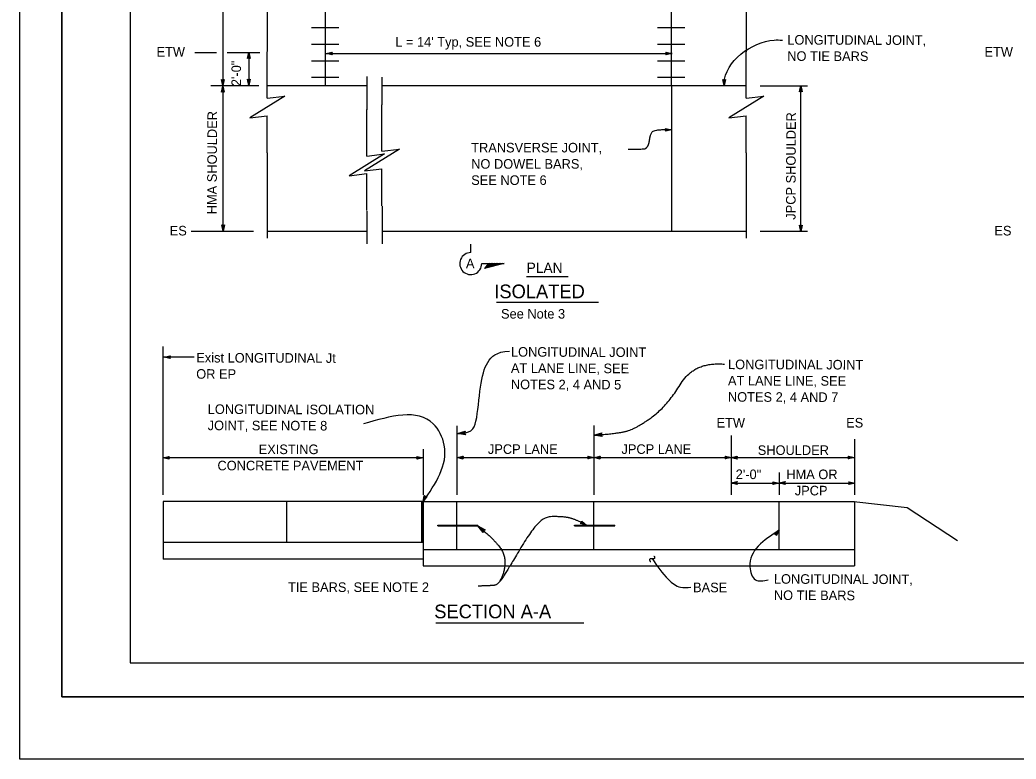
# Model space of a CAD drawing. Extents: x -894 to 866, y -476 to 714.
# Drawn here: x -894 to -166, y -476 to 63 of the extents above; entities that cross this region are included whole.
import ezdxf

# ---------------------------------------------------------------- set-up
doc = ezdxf.new("R2010")
doc.units = 0
for name, color, linetype in [('10 Sheet Format', 7, 'Continuous'), ('22 Misc Cnst Det', 7, 'Continuous'), ('56 Stage 3 Anno', 7, 'Continuous'), ('57 Undefined', 7, 'Continuous'), ('60 Nongeo Data', 7, 'Continuous')]:
    doc.layers.add(name, color=color, linetype=linetype)

msp = doc.modelspace()

# ---------------------------------------------------------------- linework, layer by layer
at = {"layer": '10 Sheet Format'}
for p, q in [((-863.43, 668.96), (-863.43, -431.04)), ((-813.45, 643.96), (-813.45, -406.04)), ((-813.45, -406.04), (811.55, -406.04)), ((-863.43, -431.04), (836.57, -431.04))]:
    msp.add_line(p, q, dxfattribs=at)
for points in [[(-894.04, 713.55), (865.96, 713.55), (865.96, -476.45), (-894.04, -476.45)], [(-863.43, 668.96), (836.59, 668.96), (836.59, -431.03), (-863.43, -431.03)]]:
    msp.add_lwpolyline(points, close=True, dxfattribs=at)
at = {"layer": '22 Misc Cnst Det'}
for p, q in [((-564.64, -106.52), (-564.64, -100.41)), ((-556.61, -114.56), (-540.33, -114.56)), ((-540.33, -114.56), (-554.54, -118.18)), ((-551.6, -114.56), (-554.54, -118.18)), ((-541.5, -114.56), (-554.23, -117.81)), ((-542.66, -114.56), (-553.93, -117.43)), ((-543.83, -114.56), (-553.63, -117.05)), ((-545, -114.56), (-553.32, -116.68)), ((-546.17, -114.56), (-553.02, -116.3)), ((-547.34, -114.56), (-552.71, -115.93)), ((-548.51, -114.56), (-552.41, -115.55)), ((-549.68, -114.56), (-552.1, -115.18)), ((-550.84, -114.56), (-551.8, -114.8))]:
    msp.add_line(p, q, dxfattribs=at)
msp.add_arc((-564.64, -114.56), 8.04, 89.99947, 359.99996, dxfattribs=at)
at = {"layer": '56 Stage 3 Anno'}
for p, q in [((-713.32, 154.86), (-713.32, 40.42)), ((-363.33, 154.86), (-363.33, 40.01)), ((-727.75, 35.13), (-726.75, 39.63)), ((-727.49, 35.29), (-726.75, 38.6)), ((-727.22, 35.47), (-726.75, 37.56)), ((-726.96, 35.6), (-726.75, 36.52)), ((-726.75, 39.63), (-726.75, 39.63)), ((-726.75, 39.63), (-725.75, 35.13)), ((-726.75, 38.59), (-726.02, 35.31)), ((-726.75, 37.56), (-726.28, 35.44)), ((-726.75, 36.52), (-726.55, 35.62)), ((-670.42, 38.84), (-665.92, 39.84)), ((-665.92, 37.84), (-670.42, 38.84)), ((-670.42, 38.84), (-670.42, 38.84)), ((-666.08, 38.1), (-669.38, 38.84)), ((-669.37, 38.84), (-666.09, 39.57)), ((-668.34, 38.84), (-666.22, 39.31)), ((-666.25, 38.37), (-668.34, 38.84)), ((-667.31, 38.84), (-666.4, 39.04)), ((-666.39, 38.63), (-667.31, 38.84)), ((-665.92, 39.84), (-666.52, 38.84)), ((-666.52, 38.84), (-665.92, 37.84)), ((-665.92, 39.84), (-665.92, 39.84)), ((-665.92, 37.84), (-665.92, 37.84)), ((-421.52, 38.83), (-422.12, 39.83)), ((-422.12, 39.83), (-422.12, 39.83)), ((-422.12, 39.83), (-417.62, 38.83)), ((-417.62, 38.83), (-422.12, 37.83)), ((-422.12, 37.83), (-421.52, 38.83)), ((-422.12, 37.83), (-422.12, 37.83)), ((-421.96, 39.57), (-418.66, 38.83)), ((-418.66, 38.83), (-421.94, 38.1)), ((-419.69, 38.83), (-421.81, 38.36)), ((-421.78, 39.3), (-419.69, 38.83)), ((-421.65, 39.04), (-420.73, 38.83)), ((-420.73, 38.83), (-421.64, 38.63)), ((-417.62, 38.83), (-417.62, 38.83)), ((-726.75, 35.73), (-727.75, 35.13)), ((-727.75, 35.13), (-727.75, 35.13)), ((-725.75, 35.13), (-726.75, 35.73)), ((-725.75, 35.13), (-725.75, 35.13)), ((-640.69, 22.08), (-640.69, -2.17)), ((-746.84, 10.58), (-745.84, 15.08)), ((-745.83, 15.43), (-746.83, 19.93)), ((-746.83, 19.93), (-746.83, 19.93)), ((-746.83, 19.93), (-745.83, 19.33)), ((-745.83, 16.48), (-746.56, 19.76)), ((-745.83, 17.51), (-746.3, 19.62)), ((-745.83, 18.54), (-746.03, 19.45)), ((-745.84, 15.08), (-745.84, 15.08)), ((-745.84, 15.08), (-744.84, 10.58)), ((-745.83, 19.33), (-744.82, 19.93)), ((-744.82, 19.93), (-745.83, 15.43)), ((-745.09, 19.77), (-745.83, 16.47)), ((-745.36, 19.6), (-745.83, 17.51)), ((-745.62, 19.46), (-745.83, 18.54)), ((-745.83, 15.43), (-745.83, 15.43)), ((-744.82, 19.93), (-744.82, 19.93)), ((-726.75, 15.55), (-727.75, 20.05)), ((-727.75, 20.05), (-727.75, 20.05)), ((-727.75, 20.05), (-726.75, 19.45)), ((-726.75, 16.59), (-727.48, 19.87)), ((-726.75, 17.62), (-727.22, 19.74)), ((-726.75, 18.65), (-726.95, 19.56)), ((-726.75, 19.45), (-725.74, 20.05)), ((-725.74, 20.05), (-726.75, 15.55)), ((-726.01, 19.88), (-726.75, 16.58)), ((-726.28, 19.71), (-726.75, 17.62)), ((-726.54, 19.58), (-726.75, 18.65)), ((-726.75, 15.55), (-726.75, 15.55)), ((-725.74, 20.05), (-725.74, 20.05)), ((-629.56, 21.62), (-629.56, 1.41)), ((-379.57, 15.48), (-380.57, 19.98)), ((-380.57, 19.98), (-380.57, 19.98)), ((-380.57, 19.98), (-379.57, 19.38)), ((-379.57, 16.52), (-380.3, 19.8)), ((-379.57, 17.55), (-380.04, 19.67)), ((-379.57, 18.59), (-379.77, 19.5)), ((-379.57, 19.38), (-378.56, 19.98)), ((-378.56, 19.98), (-379.57, 15.48)), ((-378.83, 19.82), (-379.57, 16.52)), ((-379.1, 19.64), (-379.57, 17.55)), ((-379.36, 19.51), (-379.57, 18.59)), ((-379.57, 15.48), (-379.57, 15.48)), ((-378.56, 19.98), (-378.56, 19.98)), ((-324.48, 10.93), (-323.48, 15.43)), ((-323.48, 15.43), (-323.48, 15.43)), ((-323.48, 15.43), (-322.48, 10.93)), ((-745.84, 11.18), (-746.84, 10.58)), ((-746.84, 10.58), (-746.84, 10.58)), ((-746.57, 10.74), (-745.84, 14.04)), ((-746.3, 10.92), (-745.84, 13.01)), ((-746.04, 11.05), (-745.84, 11.97)), ((-745.84, 13.01), (-745.37, 10.89)), ((-745.84, 11.97), (-745.64, 11.06)), ((-744.84, 10.58), (-745.84, 11.18)), ((-745.83, 14.03), (-745.11, 10.75)), ((-744.84, 10.58), (-744.84, 10.58)), ((-323.48, 11.53), (-324.48, 10.93)), ((-324.48, 10.93), (-324.48, 10.93)), ((-324.22, 11.09), (-323.48, 14.39)), ((-323.95, 11.26), (-323.48, 13.35)), ((-323.69, 11.4), (-323.48, 12.32)), ((-323.48, 13.35), (-323.01, 11.23)), ((-323.48, 12.32), (-323.28, 11.41)), ((-322.48, 10.93), (-323.48, 11.53)), ((-323.47, 14.38), (-322.75, 11.1)), ((-322.48, 10.93), (-322.48, 10.93)), ((-421.72, -16.82), (-422.33, -15.82)), ((-422.33, -15.82), (-422.33, -15.82)), ((-422.33, -15.82), (-417.82, -16.78)), ((-417.82, -16.78), (-422.31, -17.83)), ((-422.31, -17.83), (-421.72, -16.82)), ((-422.31, -17.83), (-422.31, -17.83)), ((-422.17, -16.09), (-418.85, -16.79)), ((-418.86, -16.79), (-422.14, -17.56)), ((-419.89, -16.8), (-422.01, -17.29)), ((-421.99, -16.36), (-419.89, -16.8)), ((-421.85, -16.62), (-420.93, -16.81)), ((-420.93, -16.81), (-421.83, -17.02)), ((-417.82, -16.78), (-417.82, -16.78)), ((-713.32, -33.6), (-713.32, -95.99)), ((-363.32, -33.6), (-363.32, -95.99)), ((-629.48, -72.52), (-629.48, -100.15)), ((-640.69, -76.18), (-640.69, -100.15)), ((-745.55, -90.85), (-746.55, -86.35)), ((-746.55, -86.35), (-746.55, -86.35)), ((-746.55, -86.35), (-745.55, -86.95)), ((-745.55, -89.81), (-746.28, -86.53)), ((-745.55, -88.78), (-746.02, -86.66)), ((-745.55, -87.74), (-745.75, -86.84)), ((-745.55, -86.95), (-744.54, -86.35)), ((-744.54, -86.35), (-745.55, -90.85)), ((-744.81, -86.51), (-745.55, -89.82)), ((-745.08, -86.69), (-745.55, -88.78)), ((-745.34, -86.82), (-745.55, -87.74)), ((-744.54, -86.35), (-744.54, -86.35)), ((-629.48, -83.73), (-629.48, -100.15)), ((-323.49, -91.02), (-324.49, -86.52)), ((-324.49, -86.52), (-324.49, -86.52)), ((-324.49, -86.52), (-323.49, -87.12)), ((-323.49, -89.98), (-324.22, -86.7)), ((-323.49, -88.95), (-323.96, -86.83)), ((-323.49, -87.92), (-323.69, -87.01)), ((-323.49, -87.12), (-322.48, -86.52)), ((-322.48, -86.52), (-323.49, -91.02)), ((-322.75, -86.69), (-323.49, -89.99)), ((-323.02, -86.86), (-323.49, -88.95)), ((-323.28, -86.99), (-323.49, -87.92)), ((-322.48, -86.52), (-322.48, -86.52)), ((-745.55, -90.85), (-745.55, -90.85)), ((-323.49, -91.02), (-323.49, -91.02)), ((-789.58, -175.04), (-789.58, -283.37)), ((-766.71, -182.99), (-789.58, -182.99)), ((-788.61, -182.99), (-788.61, -182.99)), ((-784.18, -182.01), (-784.18, -182.01)), ((-784.18, -183.98), (-784.18, -183.98)), ((-474.67, -232.77), (-474.67, -283.37)), ((-574.83, -233.15), (-574.83, -283.37)), ((-374.35, -240.01), (-374.35, -283.37)), ((-284.35, -242.69), (-284.35, -283.37)), ((-599.34, -250.21), (-599.34, -283.37)), ((-599.34, -256.44), (-789.58, -256.44)), ((-789.51, -256.42), (-789.51, -256.42)), ((-785.09, -255.43), (-785.09, -255.43)), ((-785.09, -257.4), (-785.09, -257.4)), ((-603.97, -255.45), (-603.97, -255.45)), ((-603.97, -257.42), (-603.97, -257.42)), ((-599.54, -256.44), (-599.54, -256.44)), ((-574.83, -256.3), (-472.7, -256.3)), ((-574.74, -256.3), (-574.74, -256.3)), ((-570.31, -255.32), (-570.31, -255.32)), ((-570.31, -257.29), (-570.31, -257.29)), ((-479.05, -255.31), (-479.05, -255.31)), ((-479.05, -257.28), (-479.05, -257.28)), ((-474.65, -256.3), (-474.65, -256.3)), ((-474.62, -256.3), (-474.62, -256.3)), ((-472.58, -256.3), (-284.35, -256.3)), ((-470.22, -255.32), (-470.22, -255.32)), ((-470.22, -257.29), (-470.22, -257.29)), ((-378.72, -255.31), (-378.72, -255.31)), ((-378.72, -257.28), (-378.72, -257.28)), ((-374.41, -256.31), (-374.41, -256.31)), ((-374.29, -256.3), (-374.29, -256.3)), ((-369.98, -255.33), (-369.98, -255.33)), ((-369.98, -257.3), (-369.98, -257.3)), ((-288.8, -255.31), (-288.8, -255.31)), ((-288.8, -257.28), (-288.8, -257.28)), ((-284.37, -256.3), (-284.37, -256.3)), ((-339.28, -267.26), (-339.28, -283.37)), ((-374.38, -274.8), (-374.38, -274.8)), ((-369.95, -273.82), (-369.95, -273.82)), ((-369.95, -275.79), (-369.95, -275.79)), ((-343.91, -273.85), (-343.91, -273.85)), ((-343.91, -275.82), (-343.91, -275.82)), ((-339.48, -274.84), (-339.48, -274.84)), ((-339.32, -274.8), (-339.32, -274.8)), ((-334.89, -273.82), (-334.89, -273.82)), ((-334.89, -275.79), (-334.89, -275.79)), ((-288.45, -273.85), (-288.45, -273.85)), ((-288.45, -275.82), (-288.45, -275.82)), ((-284.02, -274.84), (-284.02, -274.84)), ((-789.35, -288.36), (-789.35, -330.36)), ((-699.35, -288.36), (-699.35, -318.36)), ((-599.35, -288.37), (-599.35, -335.37)), ((-599.34, -288.4), (-599.34, -288.4)), ((-598.6, -283.93), (-598.6, -283.93)), ((-596.77, -284.66), (-596.77, -284.66)), ((-284.35, -288.37), (-284.35, -335.37)), ((-484.4, -304.31), (-484.4, -304.31)), ((-483.45, -302.58), (-483.45, -302.58)), ((-480.04, -305.57), (-480.04, -305.57)), ((-342.9, -312.03), (-342.9, -312.03)), ((-339.39, -309.16), (-339.39, -309.16)), ((-341.35, -313.25), (-341.35, -313.25))]:
    msp.add_line(p, q, dxfattribs=at)
for points in [[(-784.18, -183.98), (-788.61, -182.99), (-784.18, -182.01), (-784.34, -182.27), (-787.58, -182.99), (-784.34, -183.72), (-784.49, -183.46), (-786.57, -183), (-784.5, -182.53), (-784.65, -182.8), (-785.55, -183), (-784.65, -183.2), (-784.77, -182.99), (-784.18, -182.01), (-784.77, -182.99)], [(-568.45, -239.55), (-574.43, -238.64), (-568.63, -236.93), (-568.81, -237.29), (-573.06, -238.54), (-568.68, -239.21), (-568.91, -238.88), (-571.72, -238.45), (-569, -237.65), (-569.18, -238.01), (-570.36, -238.36), (-569.14, -238.55), (-569.32, -238.29), (-568.63, -236.93), (-569.32, -238.29)], [(-468.74, -240.84), (-474.72, -239.97), (-468.93, -238.22), (-469.12, -238.58), (-473.36, -239.86), (-468.97, -240.5), (-469.2, -240.17), (-472.01, -239.77), (-469.3, -238.94), (-469.48, -239.31), (-470.66, -239.66), (-469.44, -239.84), (-469.62, -239.58), (-468.93, -238.22), (-469.62, -239.58)], [(-785.09, -257.4), (-789.51, -256.42), (-785.09, -255.43), (-785.24, -255.7), (-788.49, -256.41), (-785.24, -257.14), (-785.4, -256.88), (-787.48, -256.42), (-785.4, -255.96), (-785.56, -256.22), (-786.46, -256.42), (-785.55, -256.62), (-785.68, -256.42), (-785.09, -255.43), (-785.68, -256.42)], [(-603.97, -255.45), (-599.54, -256.44), (-603.97, -257.42), (-603.81, -257.16), (-600.57, -256.44), (-603.81, -255.71), (-603.66, -255.97), (-601.58, -256.43), (-603.66, -256.89), (-603.5, -256.63), (-602.6, -256.43), (-603.5, -256.23), (-603.38, -256.44), (-603.97, -257.42), (-603.38, -256.44)], [(-570.31, -257.29), (-574.74, -256.3), (-570.31, -255.32), (-570.47, -255.58), (-573.72, -256.3), (-570.47, -257.03), (-570.63, -256.76), (-572.7, -256.3), (-570.63, -255.84), (-570.79, -256.1), (-571.68, -256.3), (-570.78, -256.5), (-570.9, -256.3), (-570.31, -255.32), (-570.9, -256.3)], [(-479.05, -255.31), (-474.62, -256.3), (-479.05, -257.28), (-478.89, -257.02), (-475.65, -256.3), (-478.9, -255.57), (-478.74, -255.83), (-476.66, -256.3), (-478.74, -256.76), (-478.58, -256.5), (-477.68, -256.3), (-478.58, -256.1), (-478.46, -256.3), (-479.05, -257.28), (-478.46, -256.3)], [(-470.22, -257.29), (-474.65, -256.3), (-470.22, -255.32), (-470.38, -255.58), (-473.62, -256.3), (-470.38, -257.03), (-470.53, -256.76), (-472.61, -256.3), (-470.53, -255.84), (-470.69, -256.1), (-471.59, -256.3), (-470.69, -256.5), (-470.81, -256.3), (-470.22, -255.32), (-470.81, -256.3)], [(-378.72, -255.31), (-374.29, -256.3), (-378.72, -257.28), (-378.57, -257.02), (-375.32, -256.3), (-378.57, -255.57), (-378.41, -255.83), (-376.33, -256.3), (-378.41, -256.76), (-378.25, -256.5), (-377.35, -256.3), (-378.25, -256.1), (-378.13, -256.3), (-378.72, -257.28), (-378.13, -256.3)], [(-369.98, -257.3), (-374.41, -256.31), (-369.98, -255.33), (-370.14, -255.59), (-373.38, -256.3), (-370.14, -257.03), (-370.29, -256.77), (-372.37, -256.31), (-370.3, -255.85), (-370.45, -256.11), (-371.35, -256.31), (-370.45, -256.51), (-370.57, -256.31), (-369.98, -255.33), (-370.57, -256.31)], [(-288.8, -255.31), (-284.37, -256.3), (-288.8, -257.28), (-288.64, -257.02), (-285.4, -256.3), (-288.64, -255.57), (-288.49, -255.83), (-286.41, -256.3), (-288.49, -256.76), (-288.33, -256.49), (-287.43, -256.29), (-288.33, -256.09), (-288.21, -256.3), (-288.8, -257.28), (-288.21, -256.3)], [(-369.95, -275.79), (-374.38, -274.8), (-369.95, -273.82), (-370.11, -274.08), (-373.35, -274.8), (-370.1, -275.53), (-370.26, -275.27), (-372.34, -274.81), (-370.26, -274.35), (-370.42, -274.61), (-371.32, -274.81), (-370.42, -275.01), (-370.54, -274.8), (-369.95, -273.82), (-370.54, -274.8)], [(-343.91, -273.85), (-339.48, -274.84), (-343.91, -275.82), (-343.75, -275.56), (-340.51, -274.84), (-343.76, -274.11), (-343.6, -274.37), (-341.52, -274.84), (-343.6, -275.3), (-343.44, -275.04), (-342.54, -274.84), (-343.44, -274.64), (-343.32, -274.84), (-343.91, -275.82), (-343.32, -274.84)], [(-334.89, -275.79), (-339.32, -274.8), (-334.89, -273.82), (-335.05, -274.08), (-338.3, -274.8), (-335.05, -275.53), (-335.21, -275.27), (-337.28, -274.81), (-335.21, -274.35), (-335.37, -274.61), (-336.26, -274.81), (-335.36, -275.01), (-335.48, -274.8), (-334.89, -273.82), (-335.48, -274.8)], [(-288.45, -273.85), (-284.02, -274.84), (-288.45, -275.82), (-288.29, -275.56), (-285.04, -274.84), (-288.29, -274.11), (-288.13, -274.37), (-286.06, -274.84), (-288.13, -275.3), (-287.97, -275.04), (-287.08, -274.84), (-287.98, -274.64), (-287.85, -274.84), (-288.45, -275.82), (-287.85, -274.84)], [(-596.77, -284.66), (-599.34, -288.4), (-598.6, -283.92), (-598.42, -284.17), (-598.96, -287.45), (-597.08, -284.71), (-597.38, -284.76), (-598.58, -286.51), (-598.23, -284.41), (-598.05, -284.66), (-598.2, -285.56), (-597.68, -284.8), (-597.91, -284.84), (-598.6, -283.92), (-597.91, -284.84)], [(-483.45, -302.58), (-480.04, -305.57), (-484.4, -304.31), (-484.14, -304.15), (-480.95, -305.08), (-483.44, -302.88), (-483.43, -303.19), (-481.83, -304.59), (-483.87, -304), (-483.61, -303.84), (-482.73, -304.1), (-483.42, -303.49), (-483.41, -303.73), (-484.4, -304.31), (-483.41, -303.73)], [(-555.71, -310.95), (-559.43, -306.18), (-554.04, -308.92), (-554.43, -309.05), (-558.37, -307.04), (-555.65, -310.54), (-555.59, -310.14), (-557.33, -307.91), (-554.81, -309.19), (-555.19, -309.33), (-556.29, -308.77), (-555.53, -309.74), (-555.48, -309.43), (-554.04, -308.92), (-555.48, -309.43)], [(-342.9, -312.03), (-339.39, -309.16), (-341.35, -313.25), (-341.46, -312.96), (-340.02, -309.97), (-342.6, -312.07), (-342.29, -312.11), (-340.65, -310.76), (-341.57, -312.68), (-341.68, -312.39), (-341.28, -311.56), (-341.99, -312.15), (-341.76, -312.18), (-341.35, -313.25), (-341.76, -312.18)]]:
    msp.add_lwpolyline(points, close=True, dxfattribs=at)
for points, degree in [([(-417.82, -16.78), (-430.73, -16.68), (-433.72, -20.33), (-434.61, -27.44), (-436.46, -30.24), (-437.9, -31.28), (-449.76, -31.28)], 2), ([(-574.43, -238.64), (-564.62, -238.74), (-560.03, -233.53), (-558.05, -202.35), (-553.25, -185.56), (-546.05, -178.89), (-536.46, -178.63)], 3), ([(-474.72, -239.97), (-457.13, -238.64), (-444.07, -235.17), (-421.14, -218.64), (-401.41, -186.12), (-379.28, -187.98)], 2), ([(-479.81, -305.78), (-488.52, -301.01), (-498.57, -299.18), (-514.56, -299.64), (-537.86, -338.47), (-544.71, -349.44), (-551.57, -349.89), (-559.34, -350.13)], 2), ([(-559.43, -306.18), (-547.34, -316.13), (-539.03, -327.97), (-540.57, -342.13), (-543.49, -346.28)], 2)]:
    msp.add_open_spline(points, degree=degree, dxfattribs=at)
at = {"layer": '57 Undefined'}
for p, q in [((-523.88, -123.89), (-493.57, -123.89)), ((-545.91, -142.69), (-471.21, -142.69)), ((-590.1, -377.06), (-482.13, -377.06))]:
    msp.add_line(p, q, dxfattribs=at)
at = {"layer": '60 Nongeo Data'}
for p, q in [((-745.83, 316.93), (-745.83, 15.43)), ((-670.67, 15.43), (-670.67, 184.84)), ((-417.87, 15.43), (-417.87, 184.84)), ((-680.99, 57.79), (-661.11, 57.79)), ((-428.15, 57.79), (-408.28, 57.79)), ((-680.99, 45.69), (-661.11, 45.69)), ((-428.15, 45.69), (-408.28, 45.69)), ((-766.26, 39.64), (-750.41, 39.64)), ((-742.6, 39.64), (-718.79, 39.64)), ((-726.75, 39.64), (-726.75, 15.43)), ((-713.33, 6.19), (-713.33, 40.09)), ((-670.43, 38.83), (-417.59, 38.83)), ((-363.33, 6.19), (-363.33, 40.09)), ((-680.99, 33.58), (-661.11, 33.58)), ((-428.15, 33.58), (-408.28, 33.58)), ((-754.51, 15.43), (-719.53, 15.43)), ((-745.83, 15.43), (-745.83, -90.99)), ((-713.33, 15.43), (-640.69, 15.43)), ((-680.99, 21.48), (-661.11, 21.48)), ((-629.56, 15.43), (-363.33, 15.43)), ((-428.15, 21.48), (-408.28, 21.48)), ((-417.83, -90.99), (-417.83, 15.43)), ((-353.32, 15.36), (-318.59, 15.36)), ((-323.47, -90.99), (-323.47, 15.36)), ((-629.56, -32.48), (-629.56, 1.43)), ((-713.33, -33.68), (-713.33, -6.61)), ((-640.59, -36.03), (-640.59, -2.13)), ((-363.33, -33.68), (-363.33, -6.61)), ((-640.59, -75.9), (-640.59, -48.83)), ((-629.56, -72.35), (-629.56, -45.28)), ((-768.86, -90.99), (-723.32, -90.99)), ((-713.32, -90.99), (-640.69, -90.99)), ((-629.48, -90.99), (-363.32, -90.99)), ((-353.32, -90.99), (-318.59, -90.99)), ((-374.35, -274.82), (-284.35, -274.82)), ((-599.35, -288.36), (-789.35, -288.36)), ((-600.29, -318.36), (-600.29, -288.37)), ((-599.99, -318.36), (-599.99, -288.37)), ((-599.72, -318.36), (-599.72, -288.37)), ((-599.35, -288.37), (-284.35, -288.37)), ((-574.78, -323.37), (-574.78, -288.37)), ((-474.67, -323.37), (-474.67, -288.37)), ((-339.33, -323.37), (-339.33, -288.37)), ((-284.73, -288.37), (-245.93, -292.64)), ((-339.33, -295.93), (-339.33, -293.37)), ((-245.93, -292.64), (-209.14, -316.71)), ((-588.81, -305.58), (-559.43, -305.58)), ((-588.81, -306.18), (-588.81, -305.58)), ((-559.43, -306.18), (-559.43, -305.58)), ((-488.77, -305.58), (-459.4, -305.58)), ((-488.77, -306.18), (-488.77, -305.58)), ((-459.4, -306.18), (-459.4, -305.58)), ((-588.81, -306.18), (-559.43, -306.18)), ((-488.77, -306.18), (-459.4, -306.18)), ((-599.35, -318.36), (-789.35, -318.36)), ((-599.35, -323.37), (-284.35, -323.37)), ((-599.35, -330.36), (-789.35, -330.36)), ((-599.35, -335.37), (-284.35, -335.37))]:
    msp.add_line(p, q, dxfattribs=at)
for points in [[(-713.33, 6.19), (-700.53, 7.79), (-726.13, -8.21), (-713.33, -6.61)], [(-363.33, 6.19), (-350.53, 7.79), (-376.13, -8.21), (-363.33, -6.61)], [(-640.59, -36.03), (-627.79, -34.43), (-653.39, -50.43), (-640.59, -48.83)], [(-629.56, -32.48), (-616.76, -30.88), (-642.36, -46.88), (-629.56, -45.28)]]:
    msp.add_lwpolyline(points, dxfattribs=at)
for points in [[(-379.52, 15.41), (-379.52, 17.03), (-343.07, 48.68), (-337, 48.68)], [(-599.39, -288.53), (-584, -247.17), (-592, -231.6), (-642.96, -231.6)], [(-339.73, -309.5), (-360.76, -336.08), (-356.61, -345.52), (-347.33, -345.52)], [(-432.08, -330.05), (-420.17, -345.36), (-411.5, -350.92), (-403.83, -350.92)]]:
    msp.add_spline(points, degree=3, dxfattribs=at)
msp.add_open_spline([(-430.9, -328.18), (-430.16, -328.75), (-430.49, -330.3), (-432.04, -330.14), (-433.44, -330.14), (-434.17, -330.71), (-433.84, -331.94), (-433.19, -332.19)], degree=2, dxfattribs=at)

# ---------------------------------------------------------------- texts
at = {"layer": '57 Undefined'}
for s, height, p in [("L = 14' Typ, SEE NOTE 6", 7, (-619.81, 43.87)), ('ETW', 7, (-794.24, 36.64)), ('ETW', 7, (-189.31, 36.64)), ('TRANSVERSE JOINT,', 7, (-564.34, -33.37)), ('NO DOWEL BARS,', 7, (-564.34, -45.25)), ('SEE NOTE 6', 7, (-564.34, -57.12)), ('ES', 7, (-784.6, -94.02)), ('ES', 7, (-182.08, -94.02)), ('A', 7, (-568.17, -117.95)), ('PLAN', 7.5, (-523.81, -121.38)), ('ISOLATED', 10, (-547.46, -139.87)), ('See Note 3', 7, (-542.55, -154.74)), ('ETW', 7, (-385.08, -234.29)), ('ES', 7, (-290.4, -234.29)), ('EXISTING ', 7, (-719.6, -253.72)), ('JPCP LANE', 7, (-552.13, -253.57)), ('JPCP LANE', 7, (-454.54, -253.57)), ('SHOULDER', 7, (-354.97, -254.33)), ('CONCRETE PAVEMENT', 7, (-749.72, -265.59)), ('2\'-0"', 7, (-371.09, -271.96)), ('HMA OR', 7, (-334.12, -272)), ('JPCP', 7, (-327.94, -283.87)), ('TIE BARS, SEE NOTE 2', 7, (-698.16, -354.39)), ('SECTION A-A', 10, (-591.34, -373.62))]:
    msp.add_text(s, height=height, dxfattribs=at).set_placement(p)
for s, rotation, p in [('LONGITUDINAL JOINT,', 359.82385, (-333.38, 45.4)), ('NO TIE BARS', 359.82385, (-333.42, 33.53)), ('2\'-0"', 90, (-732.49, 15.03)), ('HMA SHOULDER', 89.79184, (-750.29, -78.56)), ('JPCP SHOULDER', 89.79184, (-327.39, -82.55)), ('Exist LONGITUDINAL Jt', 359.82385, (-765.21, -186.76)), ('LONGITUDINAL JOINT', 359.82385, (-535.28, -182.51)), ('AT LANE LINE, SEE', 359.82385, (-535.31, -194.38)), ('LONGITUDINAL JOINT', 359.82385, (-376.69, -191.66)), ('OR EP', 359.82385, (-765.24, -198.64)), ('NOTES 2, 4 AND 5', 359.82385, (-535.35, -206.26)), ('AT LANE LINE, SEE', 359.82385, (-376.73, -203.54)), ('NOTES 2, 4 AND 7', 359.82385, (-376.77, -215.41)), ('LONGITUDINAL ISOLATION', 359.82385, (-756.83, -224.35)), ('JOINT, SEE NOTE 8', 359.82385, (-756.87, -236.22)), ('LONGITUDINAL JOINT,', 359.82385, (-343.17, -348.37)), ('BASE', 359.82385, (-402.26, -354.58)), ('NO TIE BARS', 359.82385, (-343.2, -360.24))]:
    msp.add_text(s, height=7, rotation=rotation, dxfattribs=at).set_placement(p)

doc.saveas('drawing.dxf')
